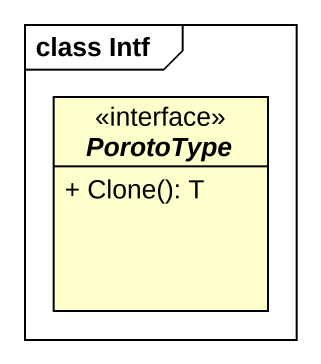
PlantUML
@startuml
mainframe class Intf
hide circle
hide empty members
skinparam classAttributeIconSize 0
interface PorotoType {
  + Clone(): T
}
@enduml
